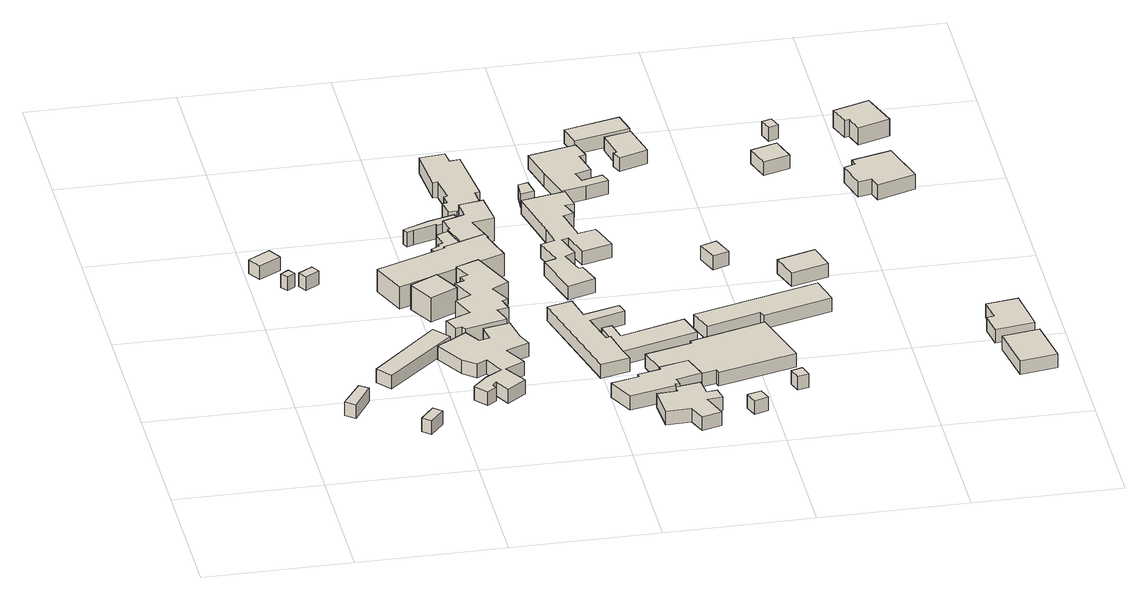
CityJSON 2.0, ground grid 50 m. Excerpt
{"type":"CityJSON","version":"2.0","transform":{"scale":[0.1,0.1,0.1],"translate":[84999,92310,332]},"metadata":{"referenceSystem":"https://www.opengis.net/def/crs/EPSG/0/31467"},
"CityObjects":{
"building1":{"type":"Building","geometry":[{"type":"Solid","lod":"1","boundaries":[[[[0,1,2,3]],[[2,4,5,3]],[[1,6,4,2]],[[0,7,6,1]],[[3,5,7,0]],[[4,6,7,5]]]]}]},
"building2":{"type":"Building","geometry":[{"type":"Solid","lod":"1","boundaries":[[[[8,9,10,11]],[[10,12,13,11]],[[9,14,12,10]],[[8,15,14,9]],[[11,13,15,8]],[[12,14,15,13]]]]}]},
"building3":{"type":"Building","geometry":[{"type":"Solid","lod":"1","boundaries":[[[[16,17,18,19]],[[18,20,21,19]],[[17,22,20,18]],[[16,23,22,17]],[[19,21,23,16]],[[20,22,23,21]]]]}]},
"building4":{"type":"Building","geometry":[{"type":"Solid","lod":"1","boundaries":[[[[24,25,26,27]],[[26,28,29,27]],[[25,30,28,26]],[[24,31,30,25]],[[27,29,31,24]],[[28,30,31,29]]]]}]},
"building5":{"type":"Building","geometry":[{"type":"Solid","lod":"1","boundaries":[[[[32,33,34,35]],[[34,36,37,35]],[[33,38,36,34]],[[32,39,38,33]],[[35,37,39,32]],[[36,38,39,37]]]]}]},
"building6":{"type":"Building","geometry":[{"type":"Solid","lod":"1","boundaries":[[[[40,41,42,43]],[[42,44,45,43]],[[41,46,44,42]],[[40,47,46,41]],[[43,45,47,40]],[[44,46,47,45]]]]}]},
"building7":{"type":"Building","geometry":[{"type":"Solid","lod":"1","boundaries":[[[[48,49,50,51,52,53,54,55,56,57,58,59,60,61,62,63,64,65,66,67,68,69,70,71]],[[70,72,73,71]],[[69,74,72,70]],[[68,75,74,69]],[[67,76,75,68]],[[66,77,76,67]],[[65,78,77,66]],[[64,79,78,65]],[[63,80,79,64]],[[62,81,80,63]],[[61,82,81,62]],[[60,83,82,61]],[[59,84,83,60]],[[58,85,84,59]],[[57,86,85,58]],[[56,87,86,57]],[[55,88,87,56]],[[54,89,88,55]],[[53,90,89,54]],[[52,91,90,53]],[[51,92,91,52]],[[50,93,92,51]],[[49,94,93,50]],[[48,95,94,49]],[[71,73,95,48]],[[72,74,75,76,77,78,79,80,81,82,83,84,85,86,87,88,89,90,91,92,93,94,95,73]]]]}]},
"building8":{"type":"Building","geometry":[{"type":"Solid","lod":"1","boundaries":[[[[96,97,98,99]],[[98,100,101,99]],[[97,102,100,98]],[[96,103,102,97]],[[99,101,103,96]],[[100,102,103,101]]]]}]},
"building9":{"type":"Building","geometry":[{"type":"Solid","lod":"1","boundaries":[[[[104,105,106,107,108,109,110,111,112,113,114,115,116,117,118,119,120,121,122,123]],[[122,124,125,123]],[[121,126,124,122]],[[120,127,126,121]],[[119,128,127,120]],[[118,129,128,119]],[[117,130,129,118]],[[116,131,130,117]],[[115,132,131,116]],[[114,133,132,115]],[[113,134,133,114]],[[112,135,134,113]],[[111,136,135,112]],[[110,137,136,111]],[[109,138,137,110]],[[108,139,138,109]],[[107,140,139,108]],[[106,141,140,107]],[[105,142,141,106]],[[104,143,142,105]],[[123,125,143,104]],[[124,126,127,128,129,130,131,132,133,134,135,136,137,138,139,140,141,142,143,125]]]]}]},
"building10":{"type":"Building","geometry":[{"type":"Solid","lod":"1","boundaries":[[[[144,145,146,147,148,149,150,151,152]],[[151,153,154,152]],[[150,155,153,151]],[[149,156,155,150]],[[148,157,156,149]],[[147,158,157,148]],[[146,159,158,147]],[[145,160,159,146]],[[144,161,160,145]],[[152,154,161,144]],[[153,155,156,157,158,159,160,161,154]]]]}]},
"building11":{"type":"Building","geometry":[{"type":"Solid","lod":"1","boundaries":[[[[162,163,164,165,166,167,168,169,170,171]],[[170,172,173,171]],[[169,174,172,170]],[[168,175,174,169]],[[167,176,175,168]],[[166,177,176,167]],[[165,178,177,166]],[[164,179,178,165]],[[163,180,179,164]],[[162,181,180,163]],[[171,173,181,162]],[[172,174,175,176,177,178,179,180,181,173]]]]}]},
"building12":{"type":"Building","geometry":[{"type":"Solid","lod":"1","boundaries":[[[[182,183,184,185,186,187,188,189,190,191]],[[190,192,193,191]],[[189,194,192,190]],[[188,195,194,189]],[[187,196,195,188]],[[186,197,196,187]],[[185,198,197,186]],[[184,199,198,185]],[[183,200,199,184]],[[182,201,200,183]],[[191,193,201,182]],[[192,194,195,196,197,198,199,200,201,193]]]]}]},
"building13":{"type":"Building","geometry":[{"type":"Solid","lod":"1","boundaries":[[[[202,203,204,205,206,207,208,209,149,210]],[[149,211,212,210]],[[209,213,211,149]],[[208,214,213,209]],[[207,215,214,208]],[[206,216,215,207]],[[205,217,216,206]],[[204,218,217,205]],[[203,219,218,204]],[[202,220,219,203]],[[210,212,220,202]],[[211,213,214,215,216,217,218,219,220,212]]]]}]},
"building14":{"type":"Building","geometry":[{"type":"Solid","lod":"1","boundaries":[[[[221,222,223,224,225,226,227,228,229,230,231]],[[230,232,233,231]],[[229,234,232,230]],[[228,235,234,229]],[[227,236,235,228]],[[226,237,236,227]],[[225,238,237,226]],[[224,239,238,225]],[[223,240,239,224]],[[222,241,240,223]],[[221,242,241,222]],[[231,233,242,221]],[[232,234,235,236,237,238,239,240,241,242,233]]]]}]},
"building15":{"type":"Building","geometry":[{"type":"Solid","lod":"1","boundaries":[[[[243,244,245,246,247,248,249,250,251,252,253,254]],[[253,255,256,254]],[[252,257,255,253]],[[251,258,257,252]],[[250,259,258,251]],[[249,260,259,250]],[[248,261,260,249]],[[247,262,261,248]],[[246,263,262,247]],[[245,264,263,246]],[[244,265,264,245]],[[243,266,265,244]],[[254,256,266,243]],[[255,257,258,259,260,261,262,263,264,265,266,256]]]]}]},
"building16":{"type":"Building","geometry":[{"type":"Solid","lod":"1","boundaries":[[[[267,268,269,270,271,272,273,274,275,276,277,278,279]],[[278,280,281,279]],[[277,282,280,278]],[[276,283,282,277]],[[275,284,283,276]],[[274,285,284,275]],[[273,286,285,274]],[[272,287,286,273]],[[271,288,287,272]],[[270,289,288,271]],[[269,290,289,270]],[[268,291,290,269]],[[267,292,291,268]],[[279,281,292,267]],[[280,282,283,284,285,286,287,288,289,290,291,292,281]]]]}]},
"building17":{"type":"Building","geometry":[{"type":"Solid","lod":"1","boundaries":[[[[293,294,295,296,297,298,299,300,301,302,303,304,305,306,307]],[[306,308,309,307]],[[305,310,308,306]],[[304,311,310,305]],[[303,312,311,304]],[[302,313,312,303]],[[301,314,313,302]],[[300,315,314,301]],[[299,316,315,300]],[[298,317,316,299]],[[297,318,317,298]],[[296,319,318,297]],[[295,320,319,296]],[[294,321,320,295]],[[293,322,321,294]],[[307,309,322,293]],[[308,310,311,312,313,314,315,316,317,318,319,320,321,322,309]]]]}]},
"building18":{"type":"Building","geometry":[{"type":"Solid","lod":"1","boundaries":[[[[323,324,325,326,327,328]],[[327,329,330,328]],[[326,331,329,327]],[[325,332,331,326]],[[324,333,332,325]],[[323,334,333,324]],[[328,330,334,323]],[[329,331,332,333,334,330]]]]}]},
"building19":{"type":"Building","geometry":[{"type":"Solid","lod":"1","boundaries":[[[[335,336,337,338,339,340,341,342,343,344,345,346,347,348,349,350,351,352,353,354,355,356,357]],[[356,358,359,357]],[[355,360,358,356]],[[354,361,360,355]],[[353,362,361,354]],[[352,363,362,353]],[[351,364,363,352]],[[350,365,364,351]],[[349,366,365,350]],[[348,367,366,349]],[[347,368,367,348]],[[346,369,368,347]],[[345,370,369,346]],[[344,371,370,345]],[[343,372,371,344]],[[342,373,372,343]],[[341,374,373,342]],[[340,375,374,341]],[[339,376,375,340]],[[338,377,376,339]],[[337,378,377,338]],[[336,379,378,337]],[[335,380,379,336]],[[357,359,380,335]],[[358,360,361,362,363,364,365,366,367,368,369,370,371,372,373,374,375,376,377,378,379,380,359]]]]}]},
"building20":{"type":"Building","geometry":[{"type":"Solid","lod":"1","boundaries":[[[[381,382,383,384]],[[383,385,386,384]],[[382,387,385,383]],[[381,388,387,382]],[[384,386,388,381]],[[385,387,388,386]]]]}]},
"building21":{"type":"Building","geometry":[{"type":"Solid","lod":"1","boundaries":[[[[389,390,391,392]],[[391,393,394,392]],[[390,395,393,391]],[[389,396,395,390]],[[392,394,396,389]],[[393,395,396,394]]]]}]},
"building22":{"type":"Building","geometry":[{"type":"Solid","lod":"1","boundaries":[[[[397,398,399,400,401,402,403,404,405,406]],[[405,407,408,406]],[[404,409,407,405]],[[403,410,409,404]],[[402,411,410,403]],[[401,412,411,402]],[[400,413,412,401]],[[399,414,413,400]],[[398,415,414,399]],[[397,416,415,398]],[[406,408,416,397]],[[407,409,410,411,412,413,414,415,416,408]]]]}]},
"building23":{"type":"Building","geometry":[{"type":"Solid","lod":"1","boundaries":[[[[417,418,419,420,421,422,423,424,425,426,427,428]],[[427,429,430,428]],[[426,431,429,427]],[[425,432,431,426]],[[424,433,432,425]],[[423,434,433,424]],[[422,435,434,423]],[[421,436,435,422]],[[420,437,436,421]],[[419,438,437,420]],[[418,439,438,419]],[[417,440,439,418]],[[428,430,440,417]],[[429,431,432,433,434,435,436,437,438,439,440,430]]]]}]},
"building24":{"type":"Building","geometry":[{"type":"Solid","lod":"1","boundaries":[[[[441,442,443,444]],[[443,445,446,444]],[[442,447,445,443]],[[441,448,447,442]],[[444,446,448,441]],[[445,447,448,446]]]]}]},
"building25":{"type":"Building","geometry":[{"type":"Solid","lod":"1","boundaries":[[[[449,450,451,452,453,454]],[[453,455,456,454]],[[452,457,455,453]],[[451,458,457,452]],[[450,459,458,451]],[[449,460,459,450]],[[454,456,460,449]],[[455,457,458,459,460,456]]]]}]},
"building26":{"type":"Building","geometry":[{"type":"Solid","lod":"1","boundaries":[[[[461,462,463,464]],[[463,465,466,464]],[[462,467,465,463]],[[461,468,467,462]],[[464,466,468,461]],[[465,467,468,466]]]]}]},
"building27":{"type":"Building","geometry":[{"type":"Solid","lod":"1","boundaries":[[[[469,470,471,472]],[[471,473,474,472]],[[470,475,473,471]],[[469,476,475,470]],[[472,474,476,469]],[[473,475,476,474]]]]}]},
"building28":{"type":"Building","geometry":[{"type":"Solid","lod":"1","boundaries":[[[[477,478,479,480,481,482]],[[481,483,484,482]],[[480,485,483,481]],[[479,486,485,480]],[[478,487,486,479]],[[477,488,487,478]],[[482,484,488,477]],[[483,485,486,487,488,484]]]]}]},
"building29":{"type":"Building","geometry":[{"type":"Solid","lod":"1","boundaries":[[[[489,490,491,492]],[[491,493,494,492]],[[490,495,493,491]],[[489,496,495,490]],[[492,494,496,489]],[[493,495,496,494]]]]}]},
"building30":{"type":"Building","geometry":[{"type":"Solid","lod":"1","boundaries":[[[[497,498,499,500]],[[499,501,502,500]],[[498,503,501,499]],[[497,504,503,498]],[[500,502,504,497]],[[501,503,504,502]]]]}]},
"building31":{"type":"Building","geometry":[{"type":"Solid","lod":"1","boundaries":[[[[505,506,507,508]],[[507,509,510,508]],[[506,511,509,507]],[[505,512,511,506]],[[508,510,512,505]],[[509,511,512,510]]]]}]},
"building32":{"type":"Building","geometry":[{"type":"Solid","lod":"1","boundaries":[[[[513,514,515,516]],[[515,517,518,516]],[[514,519,517,515]],[[513,520,519,514]],[[516,518,520,513]],[[517,519,520,518]]]]}]},
"building33":{"type":"Building","geometry":[{"type":"Solid","lod":"1","boundaries":[[[[521,522,523,524,525,526]],[[525,527,528,526]],[[524,529,527,525]],[[523,530,529,524]],[[522,531,530,523]],[[521,532,531,522]],[[526,528,532,521]],[[527,529,530,531,532,528]]]]}]},
"building34":{"type":"Building","geometry":[{"type":"Solid","lod":"1","boundaries":[[[[533,534,535,536,537,538,539,540]],[[539,541,542,540]],[[538,543,541,539]],[[537,544,543,538]],[[536,545,544,537]],[[535,546,545,536]],[[534,547,546,535]],[[533,548,547,534]],[[540,542,548,533]],[[541,543,544,545,546,547,548,542]]]]}]},
"building35":{"type":"Building","geometry":[{"type":"Solid","lod":"1","boundaries":[[[[549,550,551,552,553,554]],[[553,555,556,554]],[[552,557,555,553]],[[551,558,557,552]],[[550,559,558,551]],[[549,560,559,550]],[[554,556,560,549]],[[555,557,558,559,560,556]]]]}]}
},
"vertices":[
[198,463,84],[134,370,84],[167,344,84],[228,441,84],[167,344,34],[228,441,34],[134,370,34],[198,463,34],
[430,248,88],[401,272,88],[355,216,88],[383,192,88],[355,216,38],[383,192,38],[401,272,38],[430,248,38],
[112,1342,65],[85,1388,65],[10,1343,65],[37,1298,65],[10,1343,15],[37,1298,15],[85,1388,15],[112,1342,15],
[139,1232,64],[122,1256,64],[94,1237,64],[112,1213,64],[94,1237,14],[112,1213,14],[122,1256,14],[139,1232,14],
[150,1222,70],[168,1194,70],[215,1224,70],[198,1252,70],[215,1224,20],[198,1252,20],[168,1194,20],[150,1222,20],
[537,683,102],[491,738,102],[266,524,102],[308,475,102],[266,524,52],[308,475,52],[491,738,52],[537,683,52],
[749,611,122],[733,697,122],[644,678,122],[652,616,122],[616,607,122],[583,663,122],[524,624,122],[481,598,122],[539,497,122],[583,461,122],[616,480,122],[650,411,122],[595,374,122],[546,324,122],[582,282,122],[614,305,122],[605,320,122],[621,338,122],[649,284,122],[714,333,122],[666,412,122],[732,449,122],[689,529,122],[769,562,122],[689,529,71],[769,562,71],[732,449,71],[666,412,71],[714,333,71],[649,284,71],[621,338,71],[605,320,71],[614,305,71],[582,282,71],[546,324,71],[595,374,71],[650,411,71],[616,480,71],[583,461,71],[539,497,71],[481,598,71],[524,624,71],[583,663,71],[616,607,71],[652,616,71],[644,678,71],[733,697,71],[749,611,71],
[518,904,120],[611,952,120],[563,1045,120],[470,996,120],[563,1045,30],[470,996,30],[611,952,30],[518,904,30],
[735,757,103],[715,817,103],[754,825,103],[742,870,103],[762,879,103],[725,952,103],[784,983,103],[717,1141,103],[639,1110,103],[665,1053,103],[639,1042,103],[647,1019,103],[614,1007,103],[650,926,103],[596,899,103],[629,819,103],[542,779,103],[563,727,103],[585,734,103],[594,717,103],[585,734,22],[594,717,22],[563,727,22],[542,779,22],[629,819,22],[596,899,22],[650,926,22],[614,1007,22],[647,1019,22],[639,1042,22],[665,1053,22],[639,1110,22],[717,1141,22],[784,983,22],[725,952,22],[762,879,22],[742,870,22],[754,825,22],[715,817,22],[735,757,22],
[391,1154,96],[440,1032,96],[807,1175,96],[773,1286,96],[777,1287,96],[769,1309,96],[626,1254,96],[629,1247,96],[597,1234,96],[629,1247,14],[597,1234,14],[626,1254,14],[769,1309,14],[777,1287,14],[773,1286,14],[807,1175,14],[440,1032,14],[391,1154,14],
[629,1247,89],[626,1254,89],[684,1277,89],[659,1360,89],[619,1343,89],[630,1289,89],[614,1284,89],[615,1274,89],[586,1258,89],[597,1234,89],[586,1258,9],[597,1234,9],[615,1274,9],[614,1284,9],[630,1289,9],[619,1343,9],[659,1360,9],[684,1277,9],[626,1254,9],[629,1247,9],
[638,1453,63],[640,1447,63],[684,1458,63],[680,1471,63],[714,1479,63],[708,1503,63],[621,1478,63],[530,1440,63],[539,1421,63],[560,1429,63],[539,1421,10],[560,1429,10],[530,1440,10],[621,1478,10],[708,1503,10],[714,1479,10],[680,1471,10],[684,1458,10],[640,1447,10],[638,1453,10],
[819,1404,96],[805,1520,96],[723,1506,96],[729,1441,96],[653,1414,96],[667,1363,96],[659,1360,96],[684,1277,96],[743,1389,96],[769,1309,11],[743,1389,11],[684,1277,11],[659,1360,11],[667,1363,11],[653,1414,11],[729,1441,11],[723,1506,11],[805,1520,11],[819,1404,11],
[1109,711,117],[1098,748,117],[975,713,117],[955,804,117],[871,783,117],[970,391,117],[1069,416,117],[1054,468,117],[1034,561,117],[1018,556,117],[988,673,117],[1018,556,67],[988,673,67],[1034,561,67],[1054,468,67],[1069,416,67],[970,391,67],[871,783,67],[955,804,67],[975,713,67],[1098,748,67],[1109,711,67],
[1175,203,130],[1191,206,130],[1184,232,130],[1272,256,130],[1244,344,130],[1146,319,130],[1148,305,130],[1069,287,130],[1073,274,130],[977,249,130],[1021,158,130],[1176,195,130],[1021,158,77],[1176,195,77],[977,249,77],[1073,274,77],[1069,287,77],[1148,305,77],[1146,319,77],[1244,344,77],[1272,256,77],[1184,232,77],[1191,206,77],[1175,203,77],
[1178,177,120],[1110,172,120],[1116,57,120],[1202,60,120],[1224,0,120],[1291,20,120],[1261,105,120],[1312,113,120],[1303,158,120],[1267,154,120],[1260,217,120],[1175,203,120],[1176,195,120],[1175,203,70],[1176,195,70],[1260,217,70],[1267,154,70],[1303,158,70],[1312,113,70],[1261,105,70],[1291,20,70],[1224,0,70],[1202,60,70],[1116,57,70],[1110,172,70],[1178,177,70],
[690,1514,68],[720,1517,68],[803,1531,68],[796,1616,68],[813,1621,68],[790,1835,68],[755,1830,68],[750,1878,68],[665,1869,68],[677,1706,68],[694,1708,68],[706,1614,68],[695,1611,68],[699,1573,68],[682,1570,68],[699,1573,11],[682,1570,11],[695,1611,11],[706,1614,11],[694,1708,11],[677,1706,11],[665,1869,11],[750,1878,11],[755,1830,11],[790,1835,11],[813,1621,11],[796,1616,11],[803,1531,11],[720,1517,11],[690,1514,11],
[1287,633,112],[1068,567,112],[1053,635,112],[1019,628,112],[1054,468,112],[1312,544,112],[1054,468,62],[1312,544,62],[1019,628,62],[1053,635,62],[1068,567,62],[1287,633,62],
[968,930,98],[1062,961,98],[1036,1039,98],[1022,1036,98],[994,1117,98],[1029,1135,98],[1003,1222,98],[1025,1229,98],[1053,1138,98],[1155,1168,98],[1122,1268,98],[1061,1253,98],[1036,1370,98],[1072,1381,98],[1054,1435,98],[1085,1439,98],[1071,1521,98],[924,1492,98],[967,1295,98],[980,1224,98],[932,1207,98],[964,1109,98],[921,1095,98],[964,1109,48],[921,1095,48],[932,1207,48],[980,1224,48],[967,1295,48],[924,1492,48],[1071,1521,48],[1085,1439,48],[1054,1435,48],[1072,1381,48],[1036,1370,48],[1061,1253,48],[1122,1268,48],[1155,1168,48],[1053,1138,48],[1025,1229,48],[1003,1222,48],[1029,1135,48],[994,1117,48],[1022,1036,48],[1036,1039,48],[1062,961,48],[968,930,48],
[1457,96,113],[1442,139,113],[1394,124,113],[1410,81,113],[1394,124,63],[1410,81,63],[1442,139,63],[1457,96,63],
[944,1609,53],[990,1618,53],[979,1675,53],[948,1667,53],[979,1675,3],[948,1667,3],[990,1618,3],[944,1609,3],
[1531,540,128],[1275,465,128],[1277,453,128],[1118,411,128],[1146,319,128],[1244,344,128],[1272,256,128],[1321,270,128],[1326,252,128],[1592,326,128],[1326,252,78],[1592,326,78],[1321,270,78],[1272,256,78],[1244,344,78],[1146,319,78],[1118,411,78],[1277,453,78],[1275,465,78],[1531,540,78],
[1188,1780,73],[1168,1846,73],[1008,1809,73],[1036,1688,73],[1070,1567,73],[1152,1584,73],[1228,1607,73],[1216,1643,73],[1145,1622,73],[1132,1666,73],[1186,1684,73],[1166,1772,73],[1186,1684,23],[1166,1772,23],[1132,1666,23],[1145,1622,23],[1216,1643,23],[1228,1607,23],[1152,1584,23],[1070,1567,23],[1036,1688,23],[1008,1809,23],[1168,1846,23],[1188,1780,23],
[1562,253,109],[1575,212,109],[1613,223,109],[1600,265,109],[1613,223,59],[1600,265,59],[1575,212,59],[1562,253,59],
[1770,652,126],[1744,754,126],[1318,633,126],[1345,548,126],[1529,604,126],[1535,583,126],[1529,604,76],[1535,583,76],[1345,548,76],[1318,633,76],[1744,754,76],[1770,652,76],
[1429,1095,102],[1456,1023,102],[1511,1044,102],[1484,1115,102],[1511,1044,52],[1484,1115,52],[1456,1023,52],[1429,1095,52],
[1342,2016,59],[1156,1971,59],[1175,1894,59],[1361,1939,59],[1175,1894,9],[1361,1939,9],[1156,1971,9],[1342,2016,9],
[1361,1922,59],[1272,1901,59],[1293,1801,59],[1281,1797,59],[1295,1763,59],[1391,1796,59],[1295,1763,9],[1391,1796,9],[1281,1797,9],[1293,1801,9],[1272,1901,9],[1361,1922,9],
[1799,861,131],[1773,954,131],[1643,914,131],[1673,824,131],[1643,914,81],[1673,824,81],[1773,954,81],[1799,861,81],
[1797,1722,82],[1708,1694,82],[1734,1611,82],[1823,1639,82],[1734,1611,32],[1823,1639,32],[1708,1694,32],[1797,1722,32],
[1797,1854,63],[1830,1866,63],[1815,1907,63],[1782,1896,63],[1815,1907,13],[1782,1896,13],[1830,1866,13],[1797,1854,13],
[2377,301,145],[2251,281,145],[2278,115,145],[2404,135,145],[2278,115,95],[2404,135,95],[2251,281,95],[2377,301,95],
[2373,361,136],[2350,521,136],[2241,505,136],[2253,425,136],[2228,421,136],[2240,342,136],[2228,421,86],[2240,342,86],[2253,425,86],[2241,505,86],[2350,521,86],[2373,361,86],
[1994,1481,135],[2000,1456,135],[1962,1440,135],[1988,1340,135],[2034,1352,135],[2046,1311,135],[2176,1355,135],[2128,1516,135],[2176,1355,80],[2128,1516,80],[2046,1311,80],[2034,1352,80],[1988,1340,80],[1962,1440,80],[2000,1456,80],[1994,1481,80],
[2027,1769,112],[2042,1774,112],[2061,1716,112],[2169,1752,112],[2126,1880,112],[2003,1839,112],[2126,1880,50],[2003,1839,50],[2169,1752,50],[2061,1716,50],[2042,1774,50],[2027,1769,50]
]}
